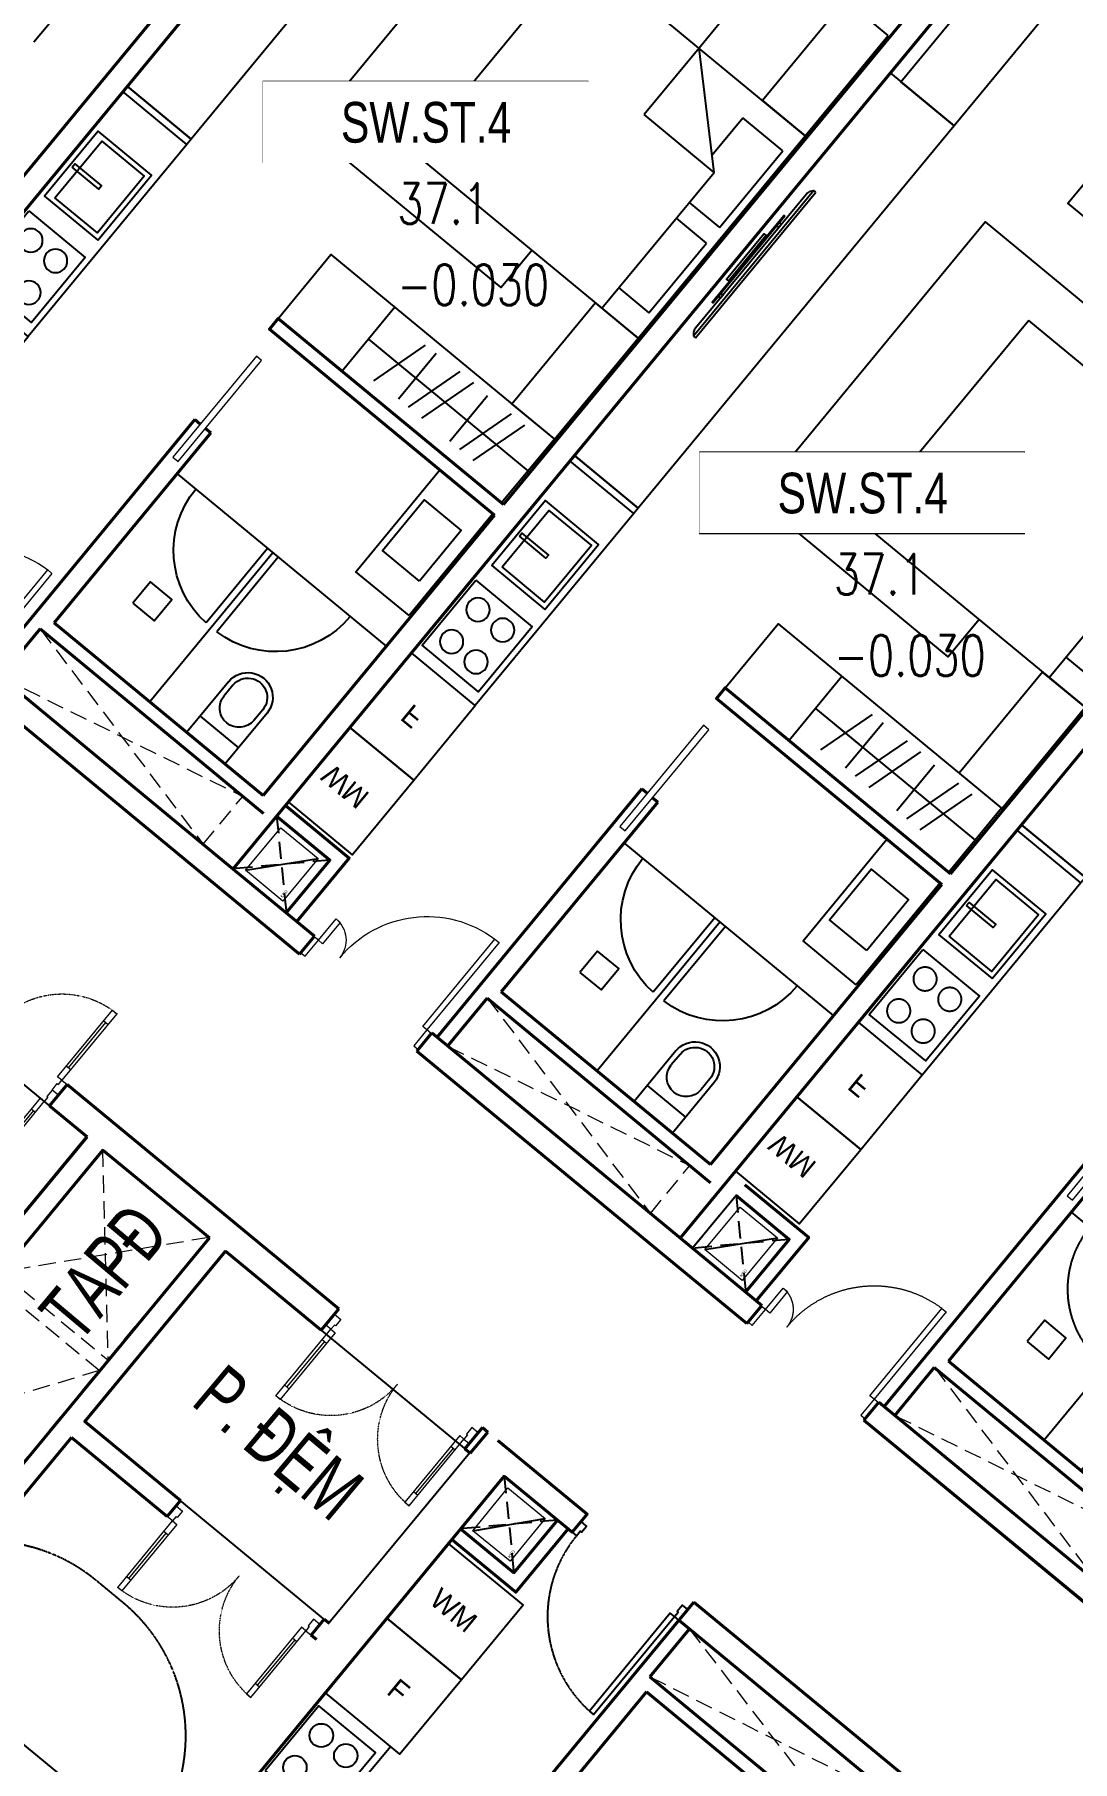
# Model space of a CAD drawing. Header units: millimetres. Extents: x -361702973 to 361248309, y -278557090 to 278849308.
# Drawn here: x -74293 to -66775, y 104181 to 116689 of the extents above; entities that cross this region are included whole.
import ezdxf
from ezdxf.enums import TextEntityAlignment as Align
from ezdxf.xclip import XClip

# ---------------------------------------------------------------- set-up
doc = ezdxf.new("R2010")
doc.units = ezdxf.units.MM
doc.header["$MEASUREMENT"] = 0
doc.header["$XCLIPFRAME"] = 0
doc.set_wipeout_variables(frame=1)
for name, pattern in [('HIDDEN', [0.375, 0.25, -0.125]), ('TYPICAL 2 +1 BEDROOM FRONT$0$DASHED2', [9.524999999999999, 6.35, -3.175]), ('Xref_NT1+NT2_MBDV Cot vach_220729$0$HIDDEN', [0.375, 0.25, -0.125]), ('Xref_NT1+NT2_MBDV Cot vach_220729$0$HIDDEN2', [0.1875, 0.125, -0.0625])]:
    doc.linetypes.add(name, pattern=pattern)
for name, color, linetype in [('A-ANNO-ROOM', 50, 'Continuous'), ('A-DRAIN', 251, 'Continuous'), ('A-FLOR-STRS', 1, 'Continuous'), ('A-FURNITURE', 251, 'Continuous'), ('A-UNIT', 1, 'Continuous'), ('KT-Tuong', 1, 'Continuous'), ('MEP-M-DUCT-15', 6, 'Continuous'), ('MEP-M-DUCT-25', 7, 'Continuous'), ('SPE-MEP-General', 170, 'Continuous'), ('trục hút mùi', 21, 'Continuous'), ('TYPICAL 2 +1 BEDROOM FRONT$0$A-_DOOR----_E-', 32, 'Continuous'), ('Xref_NT1+NT2_MBDV Cot vach_220729$0$KT-Net manh', 139, 'Continuous'), ('Xref_NT1+NT2_MBDV Cot vach_220729$0$KT-Text', 7, 'Continuous'), ('Xref_NT1+NT2_MBDV Cot vach_220729$0$KT-Thay', 7, 'Continuous')]:
    doc.layers.add(name, color=color, linetype=linetype)
for name, color, linetype, lineweight in [('A-DOOR', 1, 'Continuous', 9), ('KT-Chuviet', 255, 'Continuous', 15), ('KT-lomo nuoc', 3, 'HIDDEN', 5), ('KT-Net cat', 1, 'Continuous', 40), ('KT-Net cua', 87, 'Continuous', 9), ('KT-Net thay', 7, 'Continuous', 15), ('KT-Net truc', 18, 'Continuous', 15), ('SPE-MEP-HVAC', 140, 'Continuous', 0), ('SPE-MEP-M-WALL OPENING', 81, 'Continuous', 0), ('Xref_NT1+NT2_MBDV Cot vach_220729$0$CUA', 37, 'Continuous', 13)]:
    doc.layers.add(name, color=color, linetype=linetype, lineweight=lineweight)
doc.styles.add('220126_HDN_HBA typical plan$0$210902_YS plan 330pm ver13$0$01 Level 1$0$CENTURY GOTHIC', font='GOTHIC.TTF')
doc.styles.add('220126_HDN_HBA typical plan$0$211210_HDN_HBA_TYPICAL PLAN CORE OPT 1$0$HBA-Text', font='GOTHIC.TTF')
doc.styles.add('font unicode ccu', font='arial.ttf')
doc.styles.add('ROMANS', font='ROMANS.SHX')
doc.styles.get("Standard").update_dxf_attribs({"font": 'arial.ttf'})
doc.styles.add('Xref_NT1+NT2_MBDV Cot vach_220729$0$Arial', font='arial.ttf', dxfattribs={"width": 0.7})

# ---------------------------------------------------------------- blocks, each defined once
blk = doc.blocks.new('qweewe')
for p, q in [((-226617.649540008, -3043559.718917042, 0.0008727778800783348), (-226617.6495399146, -3043199.718917044, 0.0008727778800783348)), ((-226142.6495399146, -3043199.718917163, 0.0008727778800783348), (-226617.6495399146, -3043199.718917044, 0.0008727778800783348)), ((-226467.6495400079, -3043559.718917079, 0.0008727778800783348), (-226467.6495399145, -3043199.718917081, 0.0008727778800783348)), ((-226142.649539925, -3043239.718917165, 0.0008727778800783348), (-226242.649539925, -3043239.718917139, 0.0008727778800783348)), ((-226142.649540008, -3043559.718917165, 0.0008727778800783348), (-226617.649540008, -3043559.718917042, 0.0008727778800783348)), ((-226142.6495399976, -3043519.718917165, 0.0008727778800783348), (-226242.6495399976, -3043519.718917141, 0.0008727778800783348))]:
    blk.add_line(p, q)
for centre, radius, start, end in [((-226242.6495399613, -3043379.718917141, 0.0008727778800783348), 139.9999999999927, 89.99999998332474, 269.9999999833247), ((-226142.6495399613, -3043379.718917165, 0.0008727778800783348), 179.9999999999927, 269.9999999833247, 89.99999998332474), ((-226142.6495399613, -3043379.718917165, 0.0008727778800783348), 139.9999999999927, 269.9999999833247, 89.99999998332474)]:
    blk.add_arc(centre, radius, start, end)
blk = doc.blocks.new('BEDH-1')
for p, q in [((475, -1.054711873393899e-13), (-475, 1.054711873393899e-13)), ((-475, 1.054711873393899e-13), (-475.0000000000002, -1050)), ((-381.8394731497392, -27.72451273631296), (-381.8394731497393, -215.2726866770535)), ((-20.94842891092413, -27.72451273631304), (-381.8394731497392, -27.72451273631296)), ((-20.94842891092416, -169.6087834425271), (-20.94842891092413, -27.72451273631304)), ((379.7956140944734, -27.72451273631313), (52.11540216114371, -27.72451273631306)), ((52.11540216114371, -27.72451273631306), (52.11540216114368, -169.6087834425271)), ((379.7956140944734, -169.6087834425271), (379.7956140944734, -27.72451273631313)), ((474.9999999999998, -1050), (475, -1.054711873393899e-13)), ((-162.6479800441303, -169.608783442527), (-475.0000000000001, -498.4003835124894)), ((474.9999999999999, -169.6087834425272), (-162.6479800441303, -169.608783442527)), ((-162.6479800441303, -169.608783442527), (-162.6479800441303, -498.4003835124894)), ((-206.9290897110478, -215.2726866770535), (-381.8394731497393, -215.2726866770535)), ((-475.0000000000001, -498.4003835124894), (-162.6479800441303, -498.4003835124894)), ((-475.0000000000002, -1050), (474.9999999999998, -1050))]:
    blk.add_line(p, q)
blk = doc.blocks.new('weqwq333')
blk.add_wipeout([(789.9991194265974, -3.254973069968852e-07), (789.9999072943253, 22.459753119357448), (747.0709751061902, 22.459753119357444), (747.4999072943253, 24.95975311935699), (747.0709751061902, 27.459753119356876), (995.9999072943253, 27.45975311935689), (995.9999072943253, 37.459753119357), (930.999907294326, 37.459753119357), (930.999907294326, 57.459753119357), (1231.8664491169725, 57.459753118988104), (1249.7089296661925, 59.06439810742923), (1266.9787932754527, 63.82683536194902), (1278.4893502848695, 73.1432942404494), (1289.9999072942878, 82.4597531189515), (1289.9999072941914, 102.45975311891728), (-160.00009270580904, 102.45975311950394), (-160.00009270581904, 82.45975311947211), (-148.48953569637888, 73.14329424100924), (-136.9789786872534, 63.826835362552735), (-119.70911507775418, 59.06439810790778), (-101.86663452839275, 57.4597531194338), (198.99990729432534, 57.45975311935696), (198.99990729432534, 37.45975311935696), (133.99990729432488, 37.459753119356954), (133.99990729432488, 27.459753119356844), (382.9288394824605, 27.459753119358677), (382.9288394824605, 22.459753119357426), (339.9999072943251, 22.459753119357423), (339.9991199803412, 0.015785265669614107)]).dxf.layer = 'A-DRAIN'
at = {"layer": 'A-DRAIN'}
for p, q in [((-160.0000927059446, 102.4597531193867), (-160.0000927057117, 82.45975311938673)), ((1289.999907294055, 102.4597531189211), (-160.0000927059446, 102.4597531193867)), ((-160.0000927059446, 102.4597531193867), (-160.0000927057117, 82.45975311938673)), ((-160.0000927057117, 82.45975311938673), (1289.999907294055, 82.45975311892107)), ((-136.9789786871988, 63.8268353624735), (-160.0000927057117, 82.45975311938673)), ((-101.8666345283855, 57.45975311938673), (1231.866449116962, 57.45975311892107)), ((1266.97879327531, 63.82683536177501), (1289.999907294055, 82.45975311892107)), ((1289.999907294055, 82.45975311892107), (1289.999907294055, 102.4597531189211)), ((1289.999907294055, 82.45975311892107), (1289.999907294055, 102.4597531189211))]:
    blk.add_line(p, q, dxfattribs=at)
for points in [[(133.9999072942883, 37.4597531191539), (995.9999072942883, 37.4597531191539), (995.9999072945211, 27.45975311938673), (133.9999072945211, 27.45975311938673)], [(198.9999072942883, 57.45975311938673), (228.9999072940554, 57.45975311938673), (228.9999072942883, 37.45975311938673), (198.9999072942883, 37.4597531191539)], [(339.9999072942883, 22.4597531191539), (789.9999072942883, 22.4597531191539), (789.9991194263566, -3.254972398281097e-07), (339.9991199802607, 0.01578526548109949)], [(930.9999072942883, 57.4597531191539), (900.9999072945211, 57.4597531191539), (900.9999072942883, 37.45975311938673), (930.9999072945211, 37.4597531191539)]]:
    blk.add_lwpolyline(points, close=True, dxfattribs=at)
for centre, radius, start, end in [((-101.8666345283855, 157.4597531193867), 99.99999999999999, 249.4439547730391, 270), ((389.9999072940554, 24.9597531191539), 7.499999999999999, 160.5287793647328, 199.4712206352672), ((389.9999072940554, 24.9597531191539), 7.499999999999999, 340.5287793647328, 19.47122063526717), ((739.9999072945211, 24.9597531191539), 7.499999999999999, 160.5287793647328, 199.4712206352672), ((739.9999072945211, 24.9597531191539), 7.499999999999999, 340.5287793647328, 19.47122063526717), ((1231.866449116962, 157.4597531189211), 99.99999999999999, 270, 290.5560452225344)]:
    blk.add_arc(centre, radius, start, end, dxfattribs=at)
blk = doc.blocks.new('*U28')
at = {"color": 0}
for points in [[(-1100, -150), (-1100, 0), (-1060, 0), (-1060, -150)], [(-40, -150), (-40, 0), (0, 0), (0, -150)], [(-1020, -150), (-1060, -150), (-1060, -350.9565185792744), (-1020, -350.9565185792744)], [(-40, -150), (-80, -150), (-80, -970), (-40, -970)]]:
    blk.add_lwpolyline(points, close=True, dxfattribs=at)
for centre, radius, start, end in [((-1060.538708044109, -150.4191404617477), 200.5381016879552, 270.1539145637665, 0.05069369801717966), ((-41.53932015914406, -152.4398411269907), 818.4643164306439, 179.8292010983319, 267.3066065333389)]:
    blk.add_arc(centre, radius, start, end, dxfattribs=at)
blk = doc.blocks.new('*U318')
at = {"layer": 'KT-lomo nuoc', "ltscale": 500}
for p, q in [((1209.830551216802, 1465.019725643951), (346.9805580070166, -286.5481118142145)), ((1556.811109223819, 1178.480910882076), (1.734723475976807e-18, -0.009297052340116354))]:
    blk.add_line(p, q, dxfattribs=at)
blk.add_lwpolyline([(1209.830551216802, 1465.019725643951), (1556.811109223819, 1178.480910882076), (346.9805580070166, -286.5481118142145), (1.734723475976807e-18, -0.009297052340116354)], close=True, dxfattribs=at)
blk = doc.blocks.new('Condo-Studio')
at = {"layer": 'A-FURNITURE'}
for p, q in [((3149.853309312341, -2123.582200206612, -0.07462600999380699), (3149.876082952978, -724.3200364990262, -8.360970926702314e-07)), ((3099.974599087116, -2122.900580145331, -0.01758431142098188), (3099.962856286758, -1423.347151255301, -0.01758431142098188)), ((3199.974599070294, -2122.898901529705, -0.01757970001693), (3199.962856271784, -1423.345472641311, -0.01757970001692999)), ((4214.708270627627, -2126.067855971276, -0.004455071308115499), (2249.881629637908, -2123.55212387244, -0.04608683123366587)), ((784.8619641694386, -4006.538761003729, 0.05479320885692823), (784.8597109131806, -2202.364957589969, -0.04131056441501639)), ((2698.544354278609, -4056.540972458213, 0.05479021183692891), (2698.544354276819, -3455.74260270418, 0.05479021183692883)), ((2919.421419026388, -3549.299491496895, -0.09507556690104278), (3044.895112471684, -3986.193647878303, -0.09507556690104267)), ((3140.096466297298, -3562.278156560053, -0.09507556690104275), (3140.09367132929, -3990.516728757, -0.09507556690104281)), ((3235.283095233171, -3562.278777809777, -0.09507556690104271), (3360.756788676532, -3999.172934202506, -0.09507556690104287)), ((3360.759640136719, -3562.279596755332, -0.09507556690104281), (3486.233333583979, -3999.173753155505, -0.09507556690104281)), ((3622.055470394, -3562.281302152252, -0.09507556690104278), (3622.052675426035, -3990.519874351179, -0.09507556690104274)), ((3717.242099333584, -3562.281923407594, -0.09507556690104281), (3842.715792777046, -3999.176079791032, -0.09507556690104281)), ((3842.718644244625, -3562.282742338226, -0.09507556690104275), (3968.192337680579, -3999.176898738311, -0.09507556690104269)), ((2698.54435427484, -3756.141787579305, 0.05479021183692887), (4196.813233304754, -3756.555850990226, 0.05479021183692889)), ((2698.544354276732, -3756.547253599529, 0.05479021183696109), (3100.749274510963, -3756.548697343176, 0.05479021183692889))]:
    blk.add_line(p, q, dxfattribs=at)
for points, elevation in [([(184.9015946231957, -802.3648387361754), (784.6043185832386, -802.3640897028963), (784.6043185834133, -1502.364089702976), (184.9015946213913, -1502.364838736212)], 2.467791300476263e-08), ([(2599.882937895323, -1196.194278490118), (2799.882937895454, -1196.194278484676), (2799.882937893562, -1396.194278484465), (2599.88293789365, -1396.194278482646)], 0.008810874734167404), ([(184.8963669318036, -1502.36483869885), (784.6043185834133, -1502.364089702976), (784.6043185832968, -2202.364089710245), (184.8963669281511, -2202.364838693436)], 2.46779130741448e-08), ([(4196.815191308124, -3456.556013988316), (2098.520004658465, -3456.541670776343), (2098.5160886464, -4056.541344776095), (4196.811275303509, -4056.555687984524)], 0.05479021183692889), ([(784.8680508895195, -4056.543325797582), (184.8814302120882, -4056.543325789986), (184.7450057984388, -7650.003156028128), (784.731626476103, -7650.003156033657)], 2.3967167489132e-08), ([(784.8619641618861, -4056.538760998192), (784.8619641694386, -4006.538761003729), (184.8814281645609, -4006.548091086202), (184.8814281626837, -4056.548091082426)], 0.05479320885692825), ([(4198.616934517355, -5006.573315316949), (3798.616934511781, -5006.571256347022), (3798.618995161669, -4056.553432788773), (4198.618995159777, -4056.555491767969)], 0.05479021183692889), ([(4198.264708472387, -7849.632440132998), (3798.264708464994, -7849.630381153867), (3798.602043369843, -6906.571256281946), (4198.602043360646, -6906.573315262831)], 0.05479021183692883), ([(784.731626476103, -7650.003156033657), (284.6338494318479, -7650.00390201094), (284.6338494320225, -9800.000634000193), (784.7316264741821, -9799.999888018792)], 2.3967167489132e-08)]:
    blk.add_lwpolyline(points, close=True, dxfattribs=dict(at, elevation=elevation))
at = {"layer": 'A-FURNITURE', "ltscale": 5}
for points, elevation in [([(209.3309823000018, -2905.763673645866), (739.330982301879, -2905.763673644135), (739.3309822982992, -2295.763673656926), (209.3309822963201, -2295.763673649628)], 2.396716748914561e-08), ([(730.1897183234396, -3061.542840951501), (730.1897183216206, -3671.542840951646), (230.1897183216061, -3671.54284095711), (230.1897183234396, -3061.542840955248)], 2.396716748913878e-08), ([(295.189718319627, -3100.542840951493), (295.1897183196852, -3632.542840949638), (695.1897183252004, -3632.542840955342), (695.1897183234396, -3100.542840957023)], 2.3967167489132e-08), ([(250.1897183254187, -3351.54284095161), (250.1897183215187, -3381.542840953261), (500.1897183252149, -3381.542840949769), (500.1897183214314, -3351.542840947863)], 2.396716748914555e-08)]:
    blk.add_lwpolyline(points, close=True, dxfattribs=dict(at, elevation=elevation))
at = {"layer": 'A-FURNITURE'}
for points in [[(4199.556455707265, -2401.119672759873), (3700.553806239855, -2400.306200755193), (3699.330607945361, -3355.643459654879), (4198.333257407197, -3356.456931661436)], [(4100.263884863089, -2640.94957386663), (3750.264206422638, -2640.475048520966), (3749.620207756976, -3115.474611879814), (4099.619886197266, -3115.949137208387)]]:
    blk.add_lwpolyline(points, close=True, dxfattribs=at)
at = {"layer": 'A-FURNITURE', "elevation": 0.05479021183692889}
blk.add_lwpolyline([(3201.802626106815, -5006.566883336796), (3201.802624979944, -4656.566883334963), (1401.802624978096, -4656.566890070295), (1401.802633311643, -7256.566889971575), (3201.802633315339, -7256.566883238105), (3201.802632193925, -6906.566883336651)], dxfattribs=at)
at = {"layer": 'A-FURNITURE'}
blk.add_lwpolyline([(3480.068572385295, -7992.924844723158), (3479.916138362096, -7741.043640514974), (1777.874456634774, -7741.449051234871), (1777.874461762607, -7840.514148186849), (1778.026227168768, -9599.700357226735)], dxfattribs=at)
at = {"layer": 'A-FURNITURE', "ltscale": 5}
for centre in [(357.4951229197613, -2450.763673645655, 0.03148811856549062), (587.495122916036, -2450.763673647503, 0.03148811856549061), (357.4951229196449, -2750.763673645677, 0.03148811856549064), (589.3309823001618, -2750.763673647692, 0.0314881185654906)]:
    blk.add_circle(centre, 84.99999999999987, dxfattribs=at)
at = {"layer": 'A-FURNITURE'}
for centre, start, end in [((3124.974599891764, -2122.900160456134, -0.01758431142098187), 92.04767493956143, 180.000961778097), ((3174.974599072419, -2122.899321178054, -0.01757970001692998), 0.0009617780969603582, 87.95424866653241)]:
    blk.add_arc(centre, 699.9999999999991, start, end, dxfattribs=at)
at = {"layer": 'KT-Net cat'}
for p, q in [((99.96137770837231, -3.94236908476887, 2.310388426477041e-07), (950.9219559742778, -3.94870998521219, -3.468833107420007e-08)), ((950.9219559742778, -3.94870998521219, -3.468833107418652e-08), (950.920689225648, -173.9487099804246, -2.009237896978588e-08)), ((2050.922649075917, -3.982318368754932, -4.846257388378869e-09), (2050.914255511278, -173.9823182324617, -4.8493015077449e-09)), ((2050.922649075917, -3.982318368754932, -4.846257388378869e-09), (4299.523825290293, -4.028362341065076, 2.310419326565031e-07)), ((99.96011095985887, -173.9423690800031, 2.30840304729326e-07), (950.9206892257207, -173.9487099804828, -3.488686899256473e-08)), ((2050.914255511263, -173.9823182324981, -5.045310653691102e-09), (4299.520344248231, -174.0283623053838, 2.308433947364986e-07)), ((2100.901296762138, -173.9833418029812, 1.010203594046914e-08), (2099.802070688878, -2506.607214694282, 1.010203612239826e-08)), ((2200.632670810359, -623.9853840686555, 1.013623714829362e-08), (2200.844728885946, -173.9853883164833, 1.010203593266966e-08)), ((2200.632670810359, -623.9853840686555, 1.013623714829362e-08), (4299.511129725099, -624.028362211131, 2.303178531835211e-07)), ((2249.745492421178, -2506.608331996911, 1.010203611070249e-08), (2250.585535483508, -723.98640696027, 1.010203597164673e-08)), ((2250.585535483508, -723.98640696027, 1.01020359716535e-08), (4214.722250214749, -724.0266260340795, 2.308463447160401e-07)), ((4214.722250214632, -724.0266260340723, -4.846220173972831e-09), (4214.702640082149, -3355.742903993712, -4.846220004796635e-09)), ((2099.802070688878, -2506.607214694282, -0.04132212397764142), (2149.884963638295, -2506.6075878884, -0.04132212397764146)), ((2199.884963642005, -2506.607960456589, -0.04132212397764141), (2249.745492421178, -2506.608331996911, -0.04132212397764141)), ((4214.701894935977, -3455.742903994193, -4.846219998359132e-09), (4214.652355512022, -10104.02574768642, -4.846219570980241e-09))]:
    blk.add_line(p, q, dxfattribs=at)
blk.add_lwpolyline([(4214.702640082149, -3355.742903993712), (2098.518419224463, -3355.742976370362), (2098.518046651472, -3455.742976361165), (4214.701894935977, -3455.742903994193)], dxfattribs=at)
at = {"layer": 'KT-Net cua', "elevation": -0.05136502226448284}
blk.add_lwpolyline([(2149.884963638397, -2195.088882012031), (2199.884963638411, -2195.088882013872), (2199.884963642151, -3145.088882017553), (2149.884963644043, -3145.088882011849)], close=True, dxfattribs=at)
at = {"layer": 'A-FURNITURE', "rotation": 270.000961774795}
blk.add_blockref('qweewe', (3047060.304059576, -227291.2674839692, -0.0008739682168315986), dxfattribs=at)
at = {"layer": 'A-FURNITURE', "xscale": -2, "yscale": 2, "zscale": 2, "rotation": 269.9996115246306}
blk.add_blockref('BEDH-1', (4198.609840361372, -5956.573641838702, 0.05479021183692884), dxfattribs=at)
at = {"layer": 'KT-lomo nuoc', "linetype": 'HIDDEN', "rotation": 129.5500000320546}
blk.add_blockref('*U318', (4104.855718532723, -624.0243763071412, 2.098976412249411e-07), dxfattribs=at)
at = {"layer": 'KT-Net cua'}
blk.add_blockref('*U28', (2050.920726755372, -18.91214699777629, -5.148662824771049e-09), dxfattribs=at)
at = {"layer": 'A-FURNITURE', "char_height": 149.9999999999997, "width": 310.8634934604629, "attachment_point": 4, "style": '220126_HDN_HBA typical plan$0$210902_YS plan 330pm ver13$0$01 Level 1$0$CENTURY GOTHIC'}
for s, insert in [('WM', (252.9973308479821, -1150.359229739377, 0.03149109875143219)), ('F', (419.9282759651251, -1852.510103158435, 0.07280168713361607))]:
    blk.add_mtext(s, dxfattribs=dict(at, insert=insert))
at = {"layer": 'A-FURNITURE', "xscale": -0.9449999999999996, "yscale": 0.9449999999999996, "zscale": 0.9449999999999995, "rotation": 269.9977408054193}
blk.add_blockref('weqwq333', (220.9702799440565, -6490.484137210209, 0.05479023580409638), dxfattribs=at)
at = {"layer": 'KT-Net cat'}
blk.add_line((184.9103592452884, -173.9430020836007, 2.492790089293409e-08), (184.8363658395538, -10103.99572001938, 2.360592906961074e-08), dxfattribs=at)
blk = doc.blocks.new('Condo-1BR')
at = {"layer": 'A-FURNITURE'}
blk.add_line((739.1220441479381, -5616.643327223079, 0.02695818038591105), (739.1220441591286, -3866.643325835437, 0.02783203145101881), dxfattribs=at)
at = {"layer": 'KT-Net cat', "elevation": -5.615183315336881e-10}
blk.add_lwpolyline([(182.6036616591882, -10099.27704892974), (182.3766509520428, -169.2795725451724), (950.0675726539121, -169.2708015889511), (950.0675731935553, 0.6257588517619297), (101.3228063060233, 1.496055124182021)], dxfattribs=at)
blk = doc.blocks.new('*U99')
at = {"color": 0}
blk.add_lwpolyline([(-2.91038304567337e-11, 0), (399.9999999999709, -9.701276818911232e-12), (399.9999999999709, 349.9999999999903), (-2.91038304567337e-11, 350)], close=True, dxfattribs=at)
at = {"layer": 'MEP-M-DUCT-15'}
for points in [[(50, 50), (50, 299.9999999999709), (149.9999999999709, 200), (50, 50)], [(349.9999999999709, 299.9999999999612), (50, 299.9999999999709), (149.9999999999709, 200), (349.9999999999709, 299.9999999999612)]]:
    blk.add_solid(points, dxfattribs=at)
at = {"layer": 'MEP-M-DUCT-25'}
blk.add_line((-2.91038304567337e-11, -2.91038304567337e-11), (399.9999999999709, 349.9999999999612), dxfattribs=at)
blk = doc.blocks.new('A$C3AE13516')
at = {"layer": 'SPE-MEP-General'}
blk.add_lwpolyline([(1.164153218269348e-10, -499.9999999996919), (500.0000000001164, -499.9999999999097), (499.9999999998836, -2.551132638473064e-10), (0, 6.45741238258779e-11)], close=True, dxfattribs=at)
at = {"layer": 'SPE-MEP-M-WALL OPENING', "color": 1, "extrusion": (-1.429368098491632e-21, 0, -1), "zscale": -1, "rotation": 180.0104958576382}
blk.add_blockref('*U99', (-49.99989876055042, -76.76334756255255), dxfattribs=at)
at = {"layer": 'SPE-MEP-M-WALL OPENING', "color": 1, "insert": (64.64127082942287, -410.7896422147874, 1.163083540589582e-07), "char_height": 21.77335910446063, "attachment_point": 7, "rotation": 359.9790082847188}
blk.add_mtext_dynamic_manual_height_columns('KED', width=18.10155403055251, gutter_width=108866.7955223031, heights=[0], dxfattribs=at)
blk = doc.blocks.new('shaft-1')
at = {"layer": 'SPE-MEP-HVAC', "color": 1}
for p, rotation in [((-81332.17602257803, 6523.12329397157, 0.004897051170511943), 359.9992537077953), ((-81332.2276349031, 2208.076453500151, 0.001657567996902071), 9.552116110406964e-07)]:
    blk.add_blockref('A$C3AE13516', p, dxfattribs=dict(at, rotation=rotation))
at = {"layer": 'SPE-MEP-HVAC', "color": 1, "extrusion": (4.651570258340098e-07, -2.266809668167696e-15, 0.9999999999998919), "rotation": 0.2150540521201838}
blk.add_blockref('A$C3AE13516', (-83972.17706627477, 2207.834459515914, -0.03717000673728819), dxfattribs=at)
blk = doc.blocks.new('*U89')
at = {"layer": 'TYPICAL 2 +1 BEDROOM FRONT$0$A-_DOOR----_E-'}
for points in [[(79.99999999912372, 920), (39.9999999991237, 920), (39.99999999912325, 0), (79.99999999912325, 0)], [(0, 0), (0, 0), (0, 0), (39.99999999912325, 0), (39.99999999912325, -42), (49.99999999912689, -42), (49.99999999912689, -100), (0, -100), (0, -100), (0, -100)], [(1000, 0), (1000, 0), (1000, 0), (960.0000000008731, 0), (960.0000000008731, -42), (950.0000000008731, -42), (950.0000000008731, -100), (1000, -100), (1000, -100), (1000, -100)]]:
    blk.add_lwpolyline(points, close=True, dxfattribs=at)
at = {"layer": 'TYPICAL 2 +1 BEDROOM FRONT$0$A-_DOOR----_E-', "color": 8, "linetype": 'TYPICAL 2 +1 BEDROOM FRONT$0$DASHED2', "ltscale": 0.1}
blk.add_arc((39.99999999912325, 0), 920.0000000017498, 0, 90, dxfattribs=at)
blk = doc.blocks.new('*U319')
at = {"layer": 'KT-lomo nuoc', "ltscale": 500}
for p, q in [((1248.035726518385, 1511.283800044886), (346.9805580070165, -286.5481118142145)), ((1595.016284525402, 1224.744985283011), (1.734723475976807e-18, -0.009297052340116354))]:
    blk.add_line(p, q, dxfattribs=at)
blk.add_lwpolyline([(1248.035726518385, 1511.283800044886), (1595.016284525402, 1224.744985283011), (346.9805580070165, -286.5481118142145), (1.734723475976807e-18, -0.009297052340116354)], close=True, dxfattribs=at)
blk = doc.blocks.new('sl-ss')
at = {"layer": 'A-FURNITURE', "extrusion": (-1.834885121989628e-19, -7.506917587943876e-07, 0.9999999999997182)}
blk.add_line((17691.15815948501, 1608.444703590154, 0.07318870705802198), (19495.30832676037, 1595.621501799716, 0.001673499387525368), dxfattribs=at)
at = {"layer": 'A-FURNITURE', "ltscale": 5, "extrusion": (-1.834885121989628e-19, -7.506917587943876e-07, 0.9999999999997182), "elevation": -2.928200708166365e-09}
blk.add_lwpolyline([(18782.61764173957, 2183.521333432542), (18782.62695603628, 1653.521333514335), (19392.62695594131, 1653.532053744901), (19392.61764164458, 2183.53205365947)], close=True, dxfattribs=at)
at = {"layer": 'A-FURNITURE', "extrusion": (-1.834885121989628e-19, -7.506917587943876e-07, 0.9999999999997182)}
for points, elevation in [([(20195.29757878558, 2207.206368720824), (20195.30988069064, 1507.206368828631), (19495.30988079502, 1507.19406692732), (19495.29757889922, 2207.194066821317)], -3.048533732960892e-08), ([(20895.29725647716, 2207.44556784142), (20895.30955837849, 1507.445567949256), (20195.30955849028, 1507.433266046038), (20195.2972565871, 2207.433265938158)], -2.740792078752621e-09)]:
    blk.add_lwpolyline(points, close=True, dxfattribs=dict(at, elevation=elevation))
at = {"layer": 'A-FURNITURE', "ltscale": 5, "extrusion": (-1.834885121989628e-19, -7.506917587943876e-07, 0.9999999999997182)}
for centre in [(18937.62027784254, 2033.524057446647, -2.982403396609634e-06), (19237.6202777922, 2033.529329689878, -2.982403393007914e-06), (19237.62431984396, 1803.52932972887, -2.982403395987085e-06)]:
    blk.add_circle(centre, 84.99999999999991, dxfattribs=at)
at = {"layer": 'KT-Net cat', "extrusion": (-1.834885121989628e-19, -7.506917587943876e-07, 0.9999999999997182)}
for p, q in [((21530.18945057971, 2208.201269049518, 0.001657675566239414), (11600.11822512803, 2208.296590370941, 0.001657747123168046)), ((21700.18945058028, 568.5802416533988, 0.0004268236554401811), (19191.98013856325, 568.5455807338003, 0.0004268163267904385)), ((21530.18945058102, -1491.92453964334, -0.001119980302836276), (21530.18945058031, 568.5778924250917, 0.0004268218918937333)), ((21700.189450581, -1491.924539643267, -0.001119980302836165), (21700.18945058028, 568.5802416533988, 0.0004268236554401811)), ((20980.18945058034, 418.5702919661999, 0.0003142124224726345), (19191.98277468418, 418.5455807559338, 0.0003142125629878867)), ((20980.18945058099, -1491.924539643602, -0.001119980302836526), (20980.18945058031, 418.5702919662872, 0.00031421242247269)), ((21530.18875963081, 468.5778924059996, 0.0003517714070174621), (21080.18945058034, 468.5716738700285, 0.0003517667388136664)), ((21080.18945058102, -1491.924539643573, -0.001119980302836443), (21080.18945058029, 468.5716738699703, 0.0003517462342723515))]:
    blk.add_line(p, q, dxfattribs=at)
at = {"layer": 'KT-Net cat', "extrusion": (-1.834885121989628e-19, -7.506917587943876e-07, 0.9999999999997182), "elevation": -4.890126507938256e-09}
blk.add_lwpolyline([(21530.18945057971, 2208.20126905014), (21530.18945058002, 1568.791740640087), (21700.18945057997, 1568.794727694656), (21700.18945057975, 2408.424845449054)], dxfattribs=at)
at = {"layer": 'A-DOOR', "rotation": 89.99918509898055}
blk.add_blockref('*U89', (21530.19103190622, 568.794920380009, 0.001177675460082794), dxfattribs=at)
at = {"layer": 'KT-lomo nuoc', "linetype": 'HIDDEN', "extrusion": (4.341342507941386e-13, 7.506917587943877e-07, -0.9999999999997182), "zscale": -1, "rotation": 39.55117326159149}
blk.add_blockref('*U319', (-21530.18945058102, -1491.92453964376, 1.419317526159779e-08), dxfattribs=at)
at = {"layer": 'A-FURNITURE', "extrusion": (-1.057363163165657e-19, -7.506917587943222e-07, 0.9999999999997182), "char_height": 149.9999999999998, "width": 310.8634934604631, "attachment_point": 4, "text_direction": (1.757414718522865e-05, -0.9999999998452931, -7.506917586783976e-07), "style": '220126_HDN_HBA typical plan$0$210902_YS plan 330pm ver13$0$01 Level 1$0$CENTURY GOTHIC'}
for s, insert in [('WM', (20547.30517999831, 2049.895247116801, -0.03929604169327752)), ('F', (19845.15745841901, 1870.544112533375, 0.001879909270251695))]:
    blk.add_mtext(s, dxfattribs=dict(at, insert=insert))
blk = doc.blocks.new('A$C21AF0CCA')
at = {"layer": 'A-ANNO-ROOM', "insert": (1197.56892258345, 814.6835720778872), "char_height": 600, "attachment_point": 2, "rotation": 0.10542954816276216, "style": '220126_HDN_HBA typical plan$0$211210_HDN_HBA_TYPICAL PLAN CORE OPT 1$0$HBA-Text'}
blk.add_mtext_dynamic_manual_height_columns('A2a+', width=722857412.8743668, gutter_width=9765.624999999996, heights=[0], dxfattribs=at)
blk = doc.blocks.new('TAG CAO DO SAN')
at = {"layer": 'KT-Net thay', "flags": 128}
blk.add_lwpolyline([(1526701.778855525, -266095.2298759429), (1526701.778855525, -266566.6584041911), (1527644.63591202, -266566.6584041911), (1527644.63591202, -266095.2298759429)], close=True, dxfattribs=at)
blk.add_wipeout([(1526701.778855525, -266095.2298759429), (1527644.6359120198, -266095.2298759429), (1527644.6359120198, -266566.65840419114), (1526701.778855525, -266566.65840419114)]).dxf.layer = 'KT-Net thay'
for points in [[(1526701.778855525, -266330.9441400666), (1527644.63591202, -266330.9441400666)], [(1526701.778855525, -266566.6584041911), (1527644.63591202, -266566.6584041911)]]:
    blk.add_lwpolyline(points, dxfattribs=at)
at = {"layer": 'KT-Chuviet', "color": 31, "style": 'ROMANS', "width": 0.75}
blk.add_text('DTTT:', height=117.8571320618522, dxfattribs=at).set_placement((1526748.92170835, -266507.8139601254))
at = {"layer": 'KT-Chuviet', "color": 31, "style": 'font unicode ccu', "width": 0.75}
blk.add_attdef('TÊNPHÒNG', text='', height=117.85713, dxfattribs=at).set_placement((1527175.308820772, -266213.4467624734), align=Align.MIDDLE_CENTER)
at = {"layer": 'KT-Chuviet', "color": 31, "ltscale": 15, "style": 'ROMANS', "width": 0.75, "flags": 8}
blk.add_attdef('CAO-DO', (1527091.943339912, -266507.7298381611), '', height=117.8571320618522, dxfattribs=at)
blk = doc.blocks.new('*U281')
at = {"linetype": 'HIDDEN', "ltscale": 500}
for p, q in [((1052.427225936385, 463.5697726425276), (403.1041501239367, -915.1541095099008)), ((1455.531376060322, -451.5843368673731), (0, 0))]:
    blk.add_line(p, q, dxfattribs=at)
blk.add_lwpolyline([(1052.427225936385, 463.5697726425276), (1455.531376060322, -451.5843368673731), (403.1041501239367, -915.1541095099008), (0, 0)], close=True, dxfattribs=at)
blk = doc.blocks.new('*U280')
at = {"linetype": 'HIDDEN', "ltscale": 500}
for p, q in [((1372.73116426485, 604.6562251859054), (403.1041501239367, -915.1541095099008)), ((1775.835314388787, -310.4978843239953), (0, 0))]:
    blk.add_line(p, q, dxfattribs=at)
blk.add_lwpolyline([(1372.73116426485, 604.6562251859054), (1775.835314388787, -310.4978843239953), (403.1041501239367, -915.1541095099008), (0, 0)], close=True, dxfattribs=at)
blk = doc.blocks.new('trucktnuoctang36')
at = {"layer": 'SPE-MEP-HVAC', "linetype": 'HIDDEN', "ltscale": 1000, "xscale": -1, "rotation": 254.2212213649985}
for name, p in [('*U281', (15322.59556399474, 6712.549384125683, -1.355202653015829e-05)), ('*U280', (14303.76505588173, 5478.855743829656, -1.355202653619339e-05))]:
    blk.add_blockref(name, p, dxfattribs=at)
blk = doc.blocks.new('*U308')
for p, q in [((-1260.000000000004, 525.000000000002), (-1300.000000000004, 525.000000000002)), ((-1280.000000000004, 100.0000000000002), (-1280.000000000004, 525.000000000002)), ((-90.00000000000001, 525.0000000000018), (-50.00000000000001, 525.0000000000018)), ((-70, 100), (-70.00000000000001, 525.0000000000018)), ((-1260.000000000004, 100.0000000000002), (-1300.000000000004, 100.0000000000002)), ((-90, 100), (-50, 100))]:
    blk.add_line(p, q)
for points in [[(-1300.000000000004, 1.776356839400256e-13), (-1260.000000000004, 1.776356839400256e-13), (-1260.000000000004, 625.000000000002), (-1300.000000000004, 625.000000000002)], [(-50, 0), (-90, 0), (-90.00000000000001, 625.0000000000018), (-49.99999999999979, 625.0000000000018)], [(-1350.000000000004, -99.99999998255878), (-1290.000000000004, -99.99999998255875), (-1290.000000000004, -39.99999999999982), (-1300.000000000004, -39.99999999999982), (-1300.000000000004, 1.776356839400256e-13), (-1350.000000000004, 2.060573933704296e-13)], [(0, -99.99999998255892), (-60, -99.99999998255889), (-60, -40), (-50, -40), (-50, 0), (0, 0)]]:
    blk.add_lwpolyline(points, close=True)
at = {"linetype": 'Xref_NT1+NT2_MBDV Cot vach_220729$0$HIDDEN2'}
for centre, radius, start, end in [((-1300.000000001013, -1.091216006443577e-09), 625.00000000124, 7.016709298534867e-15, 89.99996073224838), ((-49.99999999983451, -2.645705876602741e-10), 625.000000000419, 90.00003926775162, 180)]:
    blk.add_arc(centre, radius, start, end, dxfattribs=at)
blk = doc.blocks.new('*U307')
for p, q in [((-1259.99999999993, -99.99999999999982), (-1299.99999999993, -99.99999999999987)), ((-1279.99999999993, -99.99999999999982), (-1279.99999999993, -524.9999999999645)), ((-90.00000000000003, -99.99999999999999), (-50.00000000000003, -99.99999999999999)), ((-70.00000000000003, -99.99999999999999), (-70.00000000000016, -524.9999999999648)), ((-1259.99999999993, -524.9999999999645), (-1299.99999999993, -524.9999999999645)), ((-90.00000000000016, -524.9999999999648), (-50.00000000000016, -524.9999999999648))]:
    blk.add_line(p, q)
for points in [[(-1349.99999999993, 99.99999998255913), (-1289.99999999993, 99.99999998255909), (-1289.99999999993, 40.00000000000016), (-1299.99999999993, 40.00000000000017), (-1299.99999999993, 1.705302565824148e-13), (-1349.99999999993, 1.563194018672128e-13)], [(-1299.99999999993, 1.705302565824148e-13), (-1259.99999999993, 1.563194018672128e-13), (-1259.99999999993, -624.9999999999645), (-1299.99999999993, -624.9999999999645)], [(-50, 1.4210854715202e-14), (-90, 2.842170943040401e-14), (-90.00000000000018, -624.9999999999648), (-49.99999999999995, -624.9999999999648)], [(2.66100453930543e-14, 99.99999998255892), (-59.99999999999997, 99.9999999825589), (-59.99999999999999, 40.00000000000001), (-49.99999999999999, 40.00000000000001), (-50, 1.4210854715202e-14), (0, 0)]]:
    blk.add_lwpolyline(points, close=True)
at = {"linetype": 'Xref_NT1+NT2_MBDV Cot vach_220729$0$HIDDEN2'}
for centre, radius, start, end in [((-1300.000000000939, 1.091564172384031e-09), 625.0000000012028, 270.0000392677516, 0), ((-49.99999999983451, 2.645776930876151e-10), 625.0000000003819, 180, 269.9999607322484)]:
    blk.add_arc(centre, radius, start, end, dxfattribs=at)
blk = doc.blocks.new('răer')
at = {"layer": 'KT-Net cat', "extrusion": (-0.0001655627901116369, 3.507677159211709e-08, 0.9999999862944806)}
for p, q in [((1.469894479640061, 6899.650457981828, 1.197503358696395e-06), (1.480546496750321, 6949.650456847274, 1.207264984870449e-06)), ((201.4698780190811, 6899.607849916065, 0.03311375474880585), (201.4805300364242, 6949.60785019389, 0.03311376451043735)), ((1801.516034678905, 6899.266975528881, 0.2980219702135365), (1801.526686696583, 6949.266977402702, 0.2980219799751538)), ((1951.516029218794, 6899.235019478132, 0.3228564923954931), (1951.526681236835, 6949.235022680834, 0.3228565021571121))]:
    blk.add_line(p, q, dxfattribs=at)
at = {"layer": 'KT-Net cat', "ltscale": 0.5, "extrusion": (-0.0001655627901116369, 3.507677159211709e-08, 0.9999999862944806)}
for p, q in [((1.469894479640061, 6899.650457981828, 1.197525859808479e-06), (201.4698780190811, 6899.607849916065, 0.03311375477130341)), ((1.480291691666935, 6949.650456901436, 1.16507874281524e-06), (201.4805300361331, 6949.607848781481, 0.03311376451043024)), ((1801.51603467892, 6899.266975528881, 0.2980218763627835), (1951.516029219056, 6899.235019478132, 0.3228549297783747)), ((0.6388670345913852, 2998.809668124479, 4.386703071901366e-07), (1.182290359211038, 5549.650488617423, 9.340407789437677e-07)), ((1.182035213758354, 5549.650488671876, 8.923831984475328e-07), (201.1822830796154, 5549.607880549796, 0.03311349339127823)), ((200.9906242697471, 4649.957288541744, 0.03311331807726248), (201.1822830796009, 5549.607880549738, 0.03311349280626352)), ((1801.036770014922, 4649.616413914569, 0.298021531734955), (1801.228430384974, 5549.267006164504, 0.2980217067222455)), ((1801.228430384988, 5549.267006164504, 0.2980216134340097), (1951.228424925139, 5549.235050113813, 0.3228560325081009)), ((1951.036764555203, 4649.584458073863, 0.3228559508090534), (1951.228424925139, 5549.235050113784, 0.3228562185898483)), ((1801.036770015708, 4649.616416396311, 0.2980214378617525), (200.9906225363229, 4649.957288542239, 0.03311331779028848)), ((2900.990520380015, 4649.382083408069, 0.4801328604813904), (1951.036764555945, 4649.584460555285, 0.3228558569358349)), ((200.7456317902688, 3499.957299752074, 0.03311309472574742), (200.9586687293922, 4499.957291955245, 0.03311328894447207)), ((2838.826532455976, 4499.395323354896, 0.4698460781065776), (200.9586660776549, 4499.957291955769, 0.03311328850544548)), ((2950.745523784193, 3499.371457557572, 0.488410776440519), (200.7456280658516, 3499.957314648287, 0.03311309410859309)), ((200.6388597550249, 2998.767060336046, 0.03311299738523488), (200.7136762532173, 3349.95731805134, 0.033113065592973)), ((2950.713567942323, 3349.371460961556, 0.4884107472577792), (200.7136722239811, 3349.957318052271, 0.03311306492588351)), ((200.6388597550394, 2998.767060336017, 0.03311299743577401), (0.6388670345913852, 2998.809668124479, 4.386703054137797e-07))]:
    blk.add_line(p, q, dxfattribs=at)
at = {"layer": 'Xref_NT1+NT2_MBDV Cot vach_220729$0$KT-Net manh', "linetype": 'Xref_NT1+NT2_MBDV Cot vach_220729$0$HIDDEN', "extrusion": (-0.0001655627901116369, 3.507677159211709e-08, 0.9999999862944806), "elevation": -5.155395588207767e-08}
blk.add_lwpolyline([(3886.537371790957, 6949.172167843942, 0.4141313066799707), (2636.27117616388, 5699.716245880121), (2636.207149847582, 5449.16065418642, 0.4141313427087546), (3885.940897509135, 4199.172231376175, 1.000029217103996)], format="xyb", dxfattribs=at)
at = {"layer": 'Xref_NT1+NT2_MBDV Cot vach_220729$0$KT-Thay', "extrusion": (-0.0001655627555962225, 2.224063725017147e-08, 0.9999999862944866)}
blk.add_line((3886.305477029586, 6948.822796848312, 0.6431820391520517), (3886.039193792982, 5698.822824066825, 0.6431818220224983), dxfattribs=at)
at = {"layer": 'Xref_NT1+NT2_MBDV Cot vach_220729$0$CUA', "extrusion": (0.0001655627901116368, -3.507677159211345e-08, -0.9999999862944806), "zscale": -1.000000000000002, "rotation": 90.01220552114347}
for p in [(-151.4698725797451, 6899.618498926551, 5.263370903701992e-08), (-1951.516037450031, 6899.235019482066, -4.123954833179511e-08)]:
    blk.add_blockref('*U308', p, dxfattribs=at)
at = {"layer": 'Xref_NT1+NT2_MBDV Cot vach_220729$0$CUA', "extrusion": (0.0001655627901116367, -3.507677159212656e-08, -0.9999999862944806), "zscale": -1.000000000000002, "rotation": 90.01220552114393}
blk.add_blockref('*U307', (-0.6388616421504096, 2998.80966753152, 1.453766813790063e-07), dxfattribs=at)
at = {"layer": 'Xref_NT1+NT2_MBDV Cot vach_220729$0$CUA', "extrusion": (-0.000165562790111637, 3.507677159203811e-08, 0.9999999862944806), "rotation": 89.98779447880591}
blk.add_blockref('*U307', (200.6388995234672, 2998.767062216592, -1.453766850581517e-07), dxfattribs=at)
blk = doc.blocks.new('*U315')
at = {"linetype": 'HIDDEN', "ltscale": 500}
for p, q in [((453.9702085506534, 199.963343001759), (201.5541099975932, -457.5816746024486)), ((655.5243185482473, -257.6183316006897), (0, 0))]:
    blk.add_line(p, q, dxfattribs=at)
blk.add_lwpolyline([(453.9702085506534, 199.963343001759), (655.5243185482473, -257.6183316006897), (201.5541099975932, -457.5816746024486), (0, 0)], close=True, dxfattribs=at)
blk = doc.blocks.new('A$Cc3a6237a')
at = {"layer": 'KT-Net cat'}
for points, elevation in [([(-14745.18580257515, 71.72950212305295), (-14282.552164885, -310.3305004833383), (-14662.11388575713, -769.9265208179131)], -1.004829327366498e-08), ([(-14808.86249370409, -5.376133253826993), (-14423.33551826452, -323.7585967009072), (-14739.21867310244, -706.2488028277585)], -1.004829327366498e-08), ([(-11418.08019551987, -2675.98621927647), (-10955.4485402662, -3058.044584713352), (-11334.99897052554, -3517.639677860425)], 1.468694862951121e-07), ([(-11481.75688664881, -2753.09185465335), (-11096.23084386511, -3071.473547878646), (-11412.10462481977, -3453.963009638392)], 1.468694862951121e-07), ([(-13476.15272741336, -5168.089809607191), (-13090.62065811055, -5486.476479755307), (-12774.74706335193, -5103.987243464799)], -1.925732747297035e-10), ([(-13539.8294185423, -5245.19544498407), (-13077.19169095629, -5627.258825178025), (-12697.64140905816, -5167.663911687414)], -1.925732747297035e-10)]:
    blk.add_lwpolyline(points, dxfattribs=dict(at, elevation=elevation))
at = {"layer": 'trục hút mùi', "linetype": 'HIDDEN', "ltscale": 1000, "xscale": -1, "rotation": 254.2212213649985}
for p in [(-14739.20931975025, -706.2478518845164, -1.004829327366498e-08), (-11412.10464535084, -3453.962803062255, 1.468694862951121e-07), (-13090.62065811055, -5486.476479755307)]:
    blk.add_blockref('*U315', p, dxfattribs=at)

msp = doc.modelspace()

# ---------------------------------------------------------------- block references
at = {"layer": 'A-UNIT', "xscale": -1, "rotation": 140.4476535076448}
msp.add_blockref('Condo-Studio', (-73108.34957862848, 110629.8896891737, -2.309994307758532e-07), dxfattribs=at)

# ---------------------------------------------------------------- next in the draw order: block references
at = {"layer": 'A-UNIT', "transparency": 33554618, "rotation": 140.4475168924029}
msp.add_blockref('Condo-1BR', (-76190.34298986268, 113180.7402690635, 4.823169003855714e-09), dxfattribs=at)

# ---------------------------------------------------------------- next in the draw order: texts
at = {"layer": 'Xref_NT1+NT2_MBDV Cot vach_220729$0$KT-Text', "extrusion": (-7.739907763181748e-08, -2.607391052886701e-08, 0.9999999999999968), "style": 'Xref_NT1+NT2_MBDV Cot vach_220729$0$Arial', "width": 0.7}
msp.add_text('TAPĐ', height=400, rotation=50, dxfattribs=at).set_placement((-73638.05127329001, 107598.0536378626, 0.002894014600948441), align=Align.CENTER)

# ---------------------------------------------------------------- next in the draw order: block references
at = {"layer": 'A-FLOR-STRS', "extrusion": (-5.788255105649882e-07, 4.780158418305737e-07, 0.9999999999997182), "rotation": 50.4488267371896}
msp.add_blockref('shaft-1', (-16035.6604837083, 169204.2248879905, 0.0901641660120744), dxfattribs=at)

# ---------------------------------------------------------------- next in the draw order: block references
at = {"layer": 'A-FLOR-STRS', "extrusion": (-5.788255105649882e-07, 4.780158418305737e-07, 0.9999999999997182), "rotation": 50.44882673718962}
msp.add_blockref('sl-ss', (-82897.71539648203, 88241.50422920349, 0.09016415425770898), dxfattribs=at)

# ---------------------------------------------------------------- next in the draw order: linework, layer by layer
at = {"layer": 'Defpoints', "ltscale": 0.5, "elevation": -1.494214335595601e-10}
msp.add_lwpolyline([(-72914.26395960973, 107880.8714136382), (-71140.96944670664, 106416.4182534902), (-72160.09572135826, 105182.9152295314), (-73933.12080060836, 106647.145918245)], close=True, dxfattribs=at)
at = {"layer": 'KT-Tuong', "ltscale": 0.5}
msp.add_line((-70936.7787065083, 106507.1748899145), (-70705.46185617086, 106316.1447489682), dxfattribs=at)

# ---------------------------------------------------------------- next in the draw order: block references
at = {"layer": 'A-UNIT'}
ref = msp.add_blockref('Condo-Studio', (-69869.90944395516, 107955.3941599496, -3.235827320616236e-08), dxfattribs=dict(at, xscale=-1, rotation=140.4483997994664))
XClip(ref).set_block_clipping_path([(4214.731541138142, 416.9753598701209), (4250.531405292451, -9297.287445403636), (3160.2974679302424, -9713.336644945666), (2186.771801220253, -9882.911215087399), (99.36142541281879, -9902.490773035213), (99.915931398049, 573.8415640257299)])

# ---------------------------------------------------------------- next in the draw order: texts
at = {"layer": 'Xref_NT1+NT2_MBDV Cot vach_220729$0$KT-Text', "extrusion": (-2.6073910528867e-08, 7.739907763181748e-08, 0.9999999999999968), "style": 'Xref_NT1+NT2_MBDV Cot vach_220729$0$Arial', "width": 0.7}
msp.add_text('P. ĐỆM', height=400, rotation=319.9999999989341, dxfattribs=at).set_placement((-72653.1245924892, 106338.2849671263, 0.01012483562109745), align=Align.CENTER)

# ---------------------------------------------------------------- next in the draw order: linework, layer by layer
at = {"layer": 'KT-Net cat'}
for p, q in [((-66378.25372618022, 105297.5109121961), (-68174.60564320126, 106781.0057792481)), ((-66486.50767825222, 105166.4342862026), (-68282.85605644928, 106649.9262307608))]:
    msp.add_line(p, q, dxfattribs=at)

# ---------------------------------------------------------------- next in the draw order: block references
at = {"layer": 'A-UNIT', "xscale": -1, "rotation": 140.4476535076448}
msp.add_blockref('Condo-Studio', (-76346.64832104211, 113304.1983904971, -1.95990107320154e-07), dxfattribs=at)

# ---------------------------------------------------------------- next in the draw order: linework, layer by layer
at = {"layer": 'Defpoints', "ltscale": 0.5, "elevation": -1.413779007072521e-08}
msp.add_lwpolyline([(-78092.89374261675, 108591.1051154047), (-76341.78251971003, 110711.4449447184), (-73916.502259021, 108708.5574593885), (-75667.61187971507, 106588.153004779)], close=True, dxfattribs=at)

# ---------------------------------------------------------------- next in the draw order: block references
at = {"layer": 'A-ANNO-ROOM'}
for p in [(-193366.6029767873, 192837.9996409905, 5.460855537377236e-05), (-194725.1126339572, 187914.7636662904, 5.460855537377236e-05), (-204628.500881133, 156603.4286092457, 5.461079910308954e-05), (-263479.6090599558, 50485.12915140932, 5.460850030168077e-05), (-269121.1781233152, 49296.5544193383, 5.460850030168077e-05), (-249390.2929153891, 45734.43883928895, 5.460850030168077e-05), (-231828.0778406897, 44407.82273046864, 5.460832008522107e-05), (-260545.3674363113, 42210.52099001262, 5.460850030168077e-05), (-266005.9544405445, 40714.37009385967, 5.460850030168077e-05), (-231175.8712175231, 40645.45605562796, 5.460850030168077e-05), (-228303.7210763374, 35687.765146195, 5.460832008522128e-05)]:
    msp.add_blockref('A$C21AF0CCA', p, dxfattribs=at)
at = {"layer": 'Xref_NT1+NT2_MBDV Cot vach_220729$0$KT-Thay', "extrusion": (-0.0001054247961594141, -0.0001276583371921938, 0.9999999862944806), "rotation": 230.461032587975}
msp.add_blockref('răer', (-76368.40261319533, 110992.8136239161, -6.118034558022426), dxfattribs=at)

# ---------------------------------------------------------------- next in the draw order: block references
at = {"layer": 'KT-Net truc'}
ref = msp.add_blockref('TAG CAO DO SAN', (-3889394.602766785, 781587.0492779672, -5.460855537377236e-05), dxfattribs=dict(at, xscale=2.5, yscale=2.5, zscale=2.5))
XClip(ref).set_block_clipping_path([(1526674.1636322693, -266330.9441400666), (1527644.6359120198, -266095.2298759429)])
ref.add_attrib('CAO-DO', '37.1', (-71664.7444170048, 115317.7246825645, -5.460855537377236e-05), dxfattribs={"layer": 'KT-Chuviet', "color": 31, "ltscale": 15, "height": 294.6428301546305, "style": 'ROMANS', "width": 0.7500000000000001})
ref.add_attrib('CAO-DO', '-0.030', (-71664.7444170048, 114728.4390222552, -5.460855537377236e-05), dxfattribs={"layer": 'KT-Chuviet', "color": 31, "ltscale": 15, "height": 294.6428301546305, "style": 'ROMANS', "width": 0.7500000000000001})
ref.add_attrib('TÊNPHÒNG', 'SW.ST.4', dxfattribs={"layer": 'KT-Chuviet', "color": 31, "height": 294.642825, "style": 'font unicode ccu', "width": 0.7500000000000001}).set_placement((-71456.33071485364, 116053.4323717837, -5.460855537377236e-05), align=Align.MIDDLE_CENTER)
ref = msp.add_blockref('TAG CAO DO SAN', (-3886231.71974523, 778901.8293279241, 0.05479022608178627), dxfattribs=dict(at, xscale=2.5, yscale=2.5, zscale=2.5))
XClip(ref).set_block_clipping_path([(1526674.1636322693, -266330.944140067), (1527644.6359120195, -266095.2298759429)])
ref.add_attrib('CAO-DO', '37.1', (-68501.86139545061, 112632.5047325214, 0.05479022608178627), dxfattribs={"layer": 'KT-Chuviet', "color": 31, "ltscale": 15, "height": 294.6428301546305, "style": 'ROMANS', "width": 0.7500000000000001})
ref.add_attrib('CAO-DO', '-0.030', (-68501.86139545061, 112043.2190722121, 0.05479022608178627), dxfattribs={"layer": 'KT-Chuviet', "color": 31, "ltscale": 15, "height": 294.6428301546305, "style": 'ROMANS', "width": 0.7500000000000001})
ref.add_attrib('TÊNPHÒNG', 'SW.ST.4', dxfattribs={"layer": 'KT-Chuviet', "color": 31, "height": 294.642825, "style": 'font unicode ccu', "width": 0.7500000000000001}).set_placement((-68293.44769329946, 113368.2124217406, 0.05479022608178627), align=Align.MIDDLE_CENTER)

# ---------------------------------------------------------------- next in the draw order: block references
at = {"layer": 'KT-Net cat'}
msp.add_blockref('A$Cc3a6237a', (-57730.27041340509, 111034.1205544606), dxfattribs=at)
at = {"layer": 'KT-Tuong'}
msp.add_blockref('trucktnuoctang36', (-89084.72998670208, 100377.0649773411, -0.004318435580710486), dxfattribs=at)

doc.saveas('drawing.dxf')
